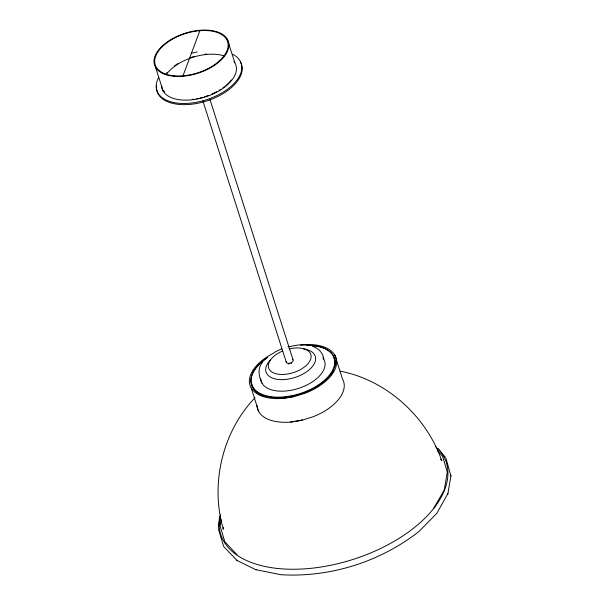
<?xml version="1.0" encoding="UTF-8"?>
<svg xmlns="http://www.w3.org/2000/svg" width="605" height="605" viewBox="0 0 605 605"><rect width="100%" height="100%" fill="white"/><g stroke="black" fill="none" stroke-linecap="round" stroke-linejoin="round"><path stroke-width="0.91" d="M255.628 569.615L280.939 574.72C330.171 577.639 380.069 561.856 418.932 531.538L436.863 513.282L447.934 493.506M450.891 475.984L446.044 458.416M218.314 527.447L220.447 514.779M219.865 524.845L220.167 523.053M221.105 519.566L220.061 525.783L224.81 541.725L236.978 554.74M223.457 527.469L223.147 529.307L223.147 528.513C210.101 483.773 222.587 431.335 255.045 397.757M447.844 494.096L450.997 475.348M182.982 75.822L199.877 30.689M262.82 361.903C257.087 368.097 258.811 376.529 262.124 383.366M433.762 508.253L444.297 489.868L447.292 472.104L442.542 456.17L437.423 450.687M274.186 352.435L281.673 348.843M287.972 346.869L297.94 345.001L305.616 345.009M273.914 352.987A45.171 24.472 -17.7 0 0 249.615 383.857A45.171 24.472 -17.7 0 0 282.981 398.392L294.506 396.517L305.578 393.053A45.171 24.472 -17.7 0 0 336.614 360.504A45.171 24.472 -17.7 0 0 300.488 344.986M191.43 53.255L197.147 51.901M282.981 398.392L294.506 396.517M256.928 405.562A45.171 24.472 -17.7 0 0 290.544 422.086L302.069 420.21L313.14 416.747A45.171 24.472 -17.7 0 0 342.415 378.821L334.852 355.127M290.544 422.086L302.069 420.21L301.842 419.446M340.101 371.145C386.338 380.008 426.018 416.058 441.589 460.163L441.771 460.518L440.516 459.172M218.284 528.536L223.653 546.489L237.054 560.487M312.535 346.347C318.381 348.094 323.138 352.904 323.728 359.166M236.51 560.222L256.096 569.849M435.645 446.588L445.598 457.41M227.291 39.166L234.853 62.852M209.882 99.25L293.054 359.884M202.909 100.982L286.369 362.508M155.568 67.344L163.131 91.037M251.196 388.002L258.751 411.687M232.57 54.185A44.301 23.996 -17.7 0 1 205.844 99.946A44.301 23.996 -17.7 0 1 158.737 77.289M240.389 62.012A44.301 23.996 -17.7 0 1 204.142 101.746A44.301 23.996 -17.7 0 1 156.642 85.797M233.953 61.521A38.728 20.978 -17.7 0 1 206.358 96.611A38.728 20.978 -17.7 0 1 161.565 85.789M166.02 73.878A38.728 20.978 -17.7 0 1 167.101 72.555M174.565 65.847A38.728 20.978 -17.7 0 1 178.49 63.275M189.932 57.868A38.728 20.978 -17.7 0 1 194.326 56.431M204.989 54.208A38.728 20.978 -17.7 0 1 206.736 54.019M231.337 79.951A37.994 20.585 -17.7 0 1 225.726 85.691M224.379 86.772A37.994 20.585 -17.7 0 1 222.95 87.831M220.681 89.374A37.994 20.585 -17.7 0 1 219.101 90.357M216.794 91.665A37.994 20.585 -17.7 0 1 212.022 93.994M208.717 95.34A37.994 20.585 -17.7 0 1 204.437 96.808M202.69 97.314A37.994 20.585 -17.7 0 1 200.081 97.987M198.349 98.373A37.994 20.585 -17.7 0 1 196.595 98.713M193.971 99.129A37.994 20.585 -17.7 0 1 192.246 99.349M164.689 92.073A37.994 20.585 -17.7 0 1 163.804 90.765M166.64 73.939A37.994 20.585 -17.7 0 1 224.175 55.932M303.445 348.919A25.841 13.998 -17.7 0 1 311.741 367.311A25.841 13.998 -17.7 0 1 276.644 379.214A25.841 13.998 -17.7 0 1 270.39 360.126M322.813 357.835A33.267 18.021 -17.7 0 1 299.452 388.092A33.267 18.021 -17.7 0 1 260.778 378.859M306.357 345.379A43.242 23.429 -17.7 0 1 329.097 375.501A43.242 23.429 -17.7 0 1 265.24 395.481A43.242 23.429 -17.7 0 1 267.675 357.479M292.684 359.483A3.607 1.959 -17.7 0 1 290.271 363.068A3.607 1.959 -17.7 0 1 286.316 361.48M291.723 363.06A3.607 1.959 -17.7 0 1 290.892 363.461M289.084 363.885A3.607 1.959 -17.7 0 1 288.237 363.885M289.077 348.934A22.143 11.994 -17.7 0 1 309.503 361.608A22.143 11.994 -17.7 0 1 274.148 373.126A22.143 11.994 -17.7 0 1 282.679 351.021M335.094 362.577A43.242 23.429 -17.7 0 1 334.535 367.447M333.703 369.852A43.242 23.429 -17.7 0 1 333.007 371.357M332.175 372.877A43.242 23.429 -17.7 0 1 330.678 375.13M263.772 396.071A43.242 23.429 -17.7 0 1 251.514 382.322M333.347 356.716A43.242 23.429 -17.7 0 1 335.019 361.699M438.194 448.638A118.383 64.13 -17.7 0 1 351.407 559.935A118.383 64.13 -17.7 0 1 219.615 516.579M306.591 345.41A43.696 23.671 -17.7 0 1 334.799 366.04A43.696 23.671 -17.7 0 1 294.28 395.761L283.314 397.515A43.696 23.671 -17.7 0 1 251.914 386.194A43.696 23.671 -17.7 0 1 265.928 358.712M174.021 75.814A37.994 20.585 -17.7 0 0 228.145 44.581A37.994 20.585 -17.7 0 0 172.123 39.37A37.994 20.585 -17.7 0 0 174.021 75.814M173.68 76.245A38.728 20.978 -17.7 0 0 228.856 44.415A38.728 20.978 -17.7 0 0 171.752 39.098A38.728 20.978 -17.7 0 0 173.68 76.245"/></g></svg>
